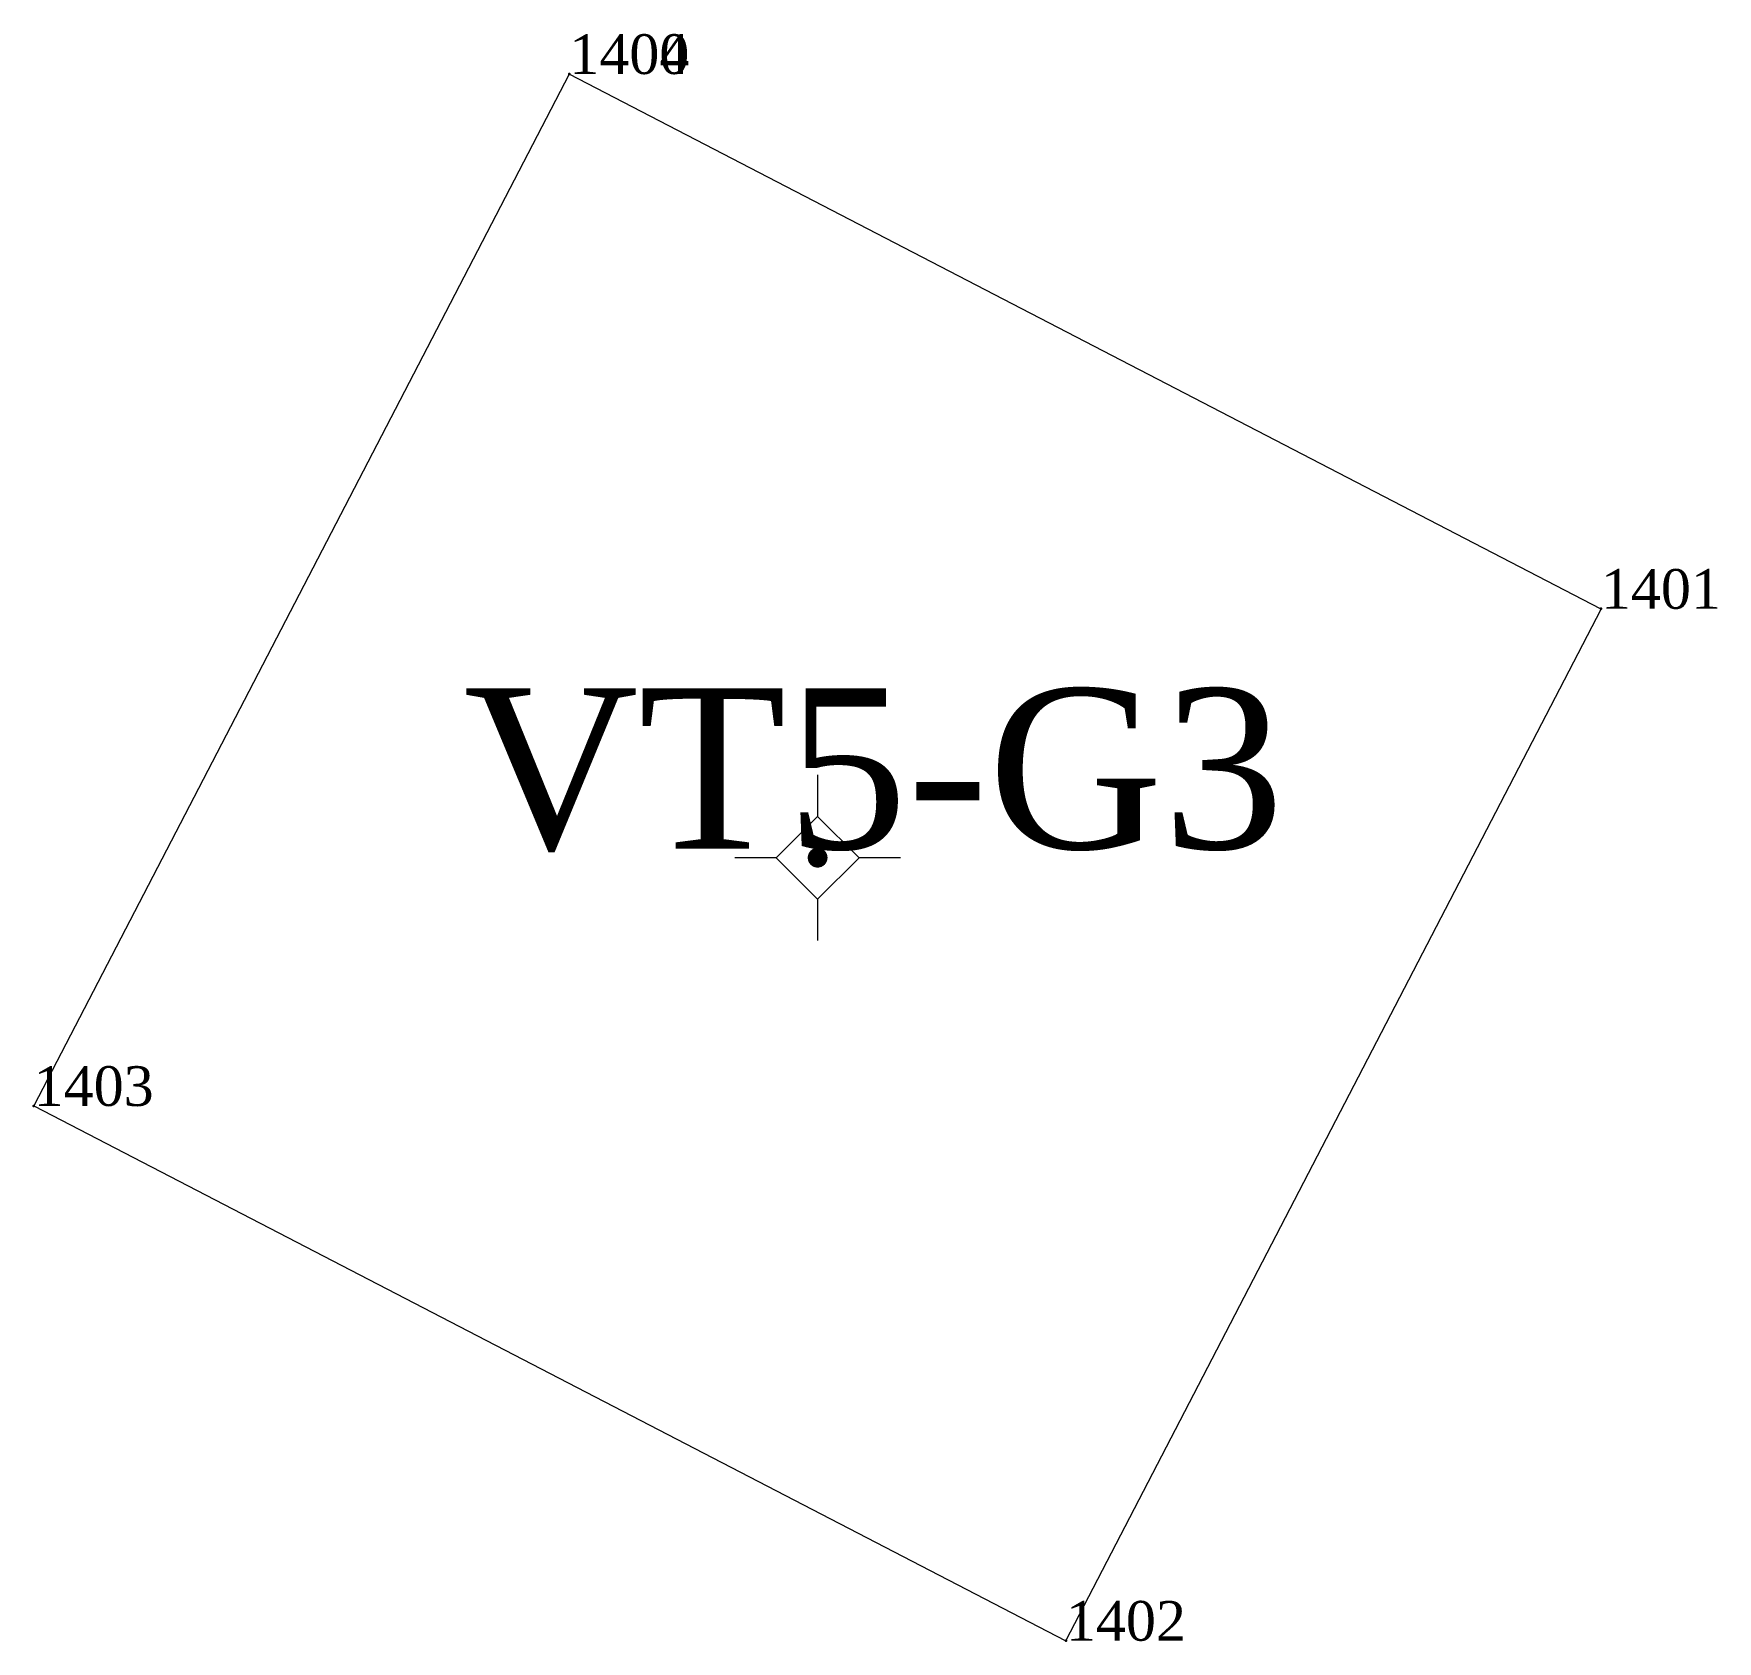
# Model space of a CAD drawing. Header units: metres. Extents: x 543554 to 549226, y 1840763 to 1844579.
# Drawn here: x 546721.58 to 546747.01, y 1842503.98 to 1842528.27 of the extents above; entities that cross this region are included whole.
import ezdxf

# ---------------------------------------------------------------- set-up
doc = ezdxf.new("R2010")
doc.units = ezdxf.units.M
doc.header["$MEASUREMENT"] = 0
for name, color, linetype, lineweight in [('Level 11', 7, 'Continuous', 0), ('Level 12', 7, 'Continuous', 0), ('Level 28', 7, 'Continuous', 0), ('Level 30', 7, 'Continuous', 0), ('Level 7', 7, 'Continuous', 0)]:
    doc.layers.add(name, color=color, linetype=linetype, lineweight=lineweight)
doc.styles.add('Style-Vntime', font='Vntime.shx')

# ---------------------------------------------------------------- blocks, each defined once
blk = doc.blocks.new('CENTRD')
at = {"layer": 'Level 11', "linetype": 'Continuous', "lineweight": 0}
h = blk.add_hatch(color=1, dxfattribs=at)
edge = h.paths.add_edge_path()
edge.add_arc((0, 0), 1.5, 0, 360)
at = {"layer": 'Level 11', "color": 1, "linetype": 'Continuous', "lineweight": 0}
for p, q in [((0, 12.5), (0, 6.25)), ((0, 6.25), (-6.25, 0)), ((6.25, 0), (0, 6.25)), ((-6.25, 0), (-12.5, 0)), ((-6.25, 0), (0, -6.25)), ((0, -6.25), (6.25, 0)), ((12.5, 0), (6.25, 0)), ((0, -6.25), (0, -12.5))]:
    blk.add_line(p, q, dxfattribs=at)
blk = doc.blocks.new('DDCT')
at = {"layer": 'Level 7', "color": 3, "linetype": 'Continuous', "lineweight": 30}
blk.add_point((0, 0), dxfattribs=at)
blk = doc.blocks.new('SHMIA_1399')
at = {"layer": 'Level 12', "color": 2, "linetype": 'Continuous', "lineweight": 0, "style": 'Style-Vntime'}
blk.add_text('1400', height=0.6, dxfattribs=at).set_placement((0, 0))
blk = doc.blocks.new('SHMIA_1400')
at = {"layer": 'Level 12', "color": 2, "linetype": 'Continuous', "lineweight": 0, "style": 'Style-Vntime'}
blk.add_text('1401', height=0.6, dxfattribs=at).set_placement((0, 0))
blk = doc.blocks.new('SHMIA_1401')
at = {"layer": 'Level 12', "color": 2, "linetype": 'Continuous', "lineweight": 0, "style": 'Style-Vntime'}
blk.add_text('1402', height=0.6, dxfattribs=at).set_placement((0, 0))
blk = doc.blocks.new('SHMIA_1402')
at = {"layer": 'Level 12', "color": 2, "linetype": 'Continuous', "lineweight": 0, "style": 'Style-Vntime'}
blk.add_text('1403', height=0.6, dxfattribs=at).set_placement((0, 0))
blk = doc.blocks.new('SHMIA_1403')
at = {"layer": 'Level 12', "color": 2, "linetype": 'Continuous', "lineweight": 0, "style": 'Style-Vntime'}
blk.add_text('1404', height=0.6, dxfattribs=at).set_placement((0, 0))

msp = doc.modelspace()

# ---------------------------------------------------------------- linework, layer by layer
at = {"layer": 'Level 30', "color": 2, "linetype": 'Continuous', "lineweight": 0, "flags": 128}
msp.add_lwpolyline([(546745.2543, 1842519.5758), (546729.6654, 1842527.6591), (546721.5821, 1842512.0702), (546737.171, 1842503.9869), (546745.2543, 1842519.5758)], dxfattribs=at)

# ---------------------------------------------------------------- block references
at = {"layer": 'Level 11', "color": 1, "linetype": 'Continuous', "lineweight": 0, "xscale": 0.1, "yscale": 0.1, "zscale": 0.1}
msp.add_blockref('CENTRD', (546733.42, 1842515.82), dxfattribs=at)
at = {"layer": 'Level 12', "color": 2, "linetype": 'Continuous', "lineweight": 0}
for name, p in [('SHMIA_1399', (546729.67, 1842527.66)), ('SHMIA_1403', (546729.67, 1842527.66)), ('SHMIA_1400', (546745.25, 1842519.58)), ('SHMIA_1402', (546721.58, 1842512.07)), ('SHMIA_1401', (546737.17, 1842503.99))]:
    msp.add_blockref(name, p, dxfattribs=at)
at = {"layer": 'Level 7', "color": 3, "linetype": 'Continuous', "lineweight": 30}
for p in [(546729.67, 1842527.66), (546729.67, 1842527.66), (546745.25, 1842519.58), (546721.58, 1842512.07), (546737.17, 1842503.99)]:
    msp.add_blockref('DDCT', p, dxfattribs=at)

# ---------------------------------------------------------------- texts
at = {"layer": 'Level 28', "color": 1, "lineweight": 0, "style": 'Style-Vntime'}
msp.add_text('VT5-G3', height=2.42159, dxfattribs=at).set_placement((546728.0716, 1842515.9557))

doc.saveas('drawing.dxf')
